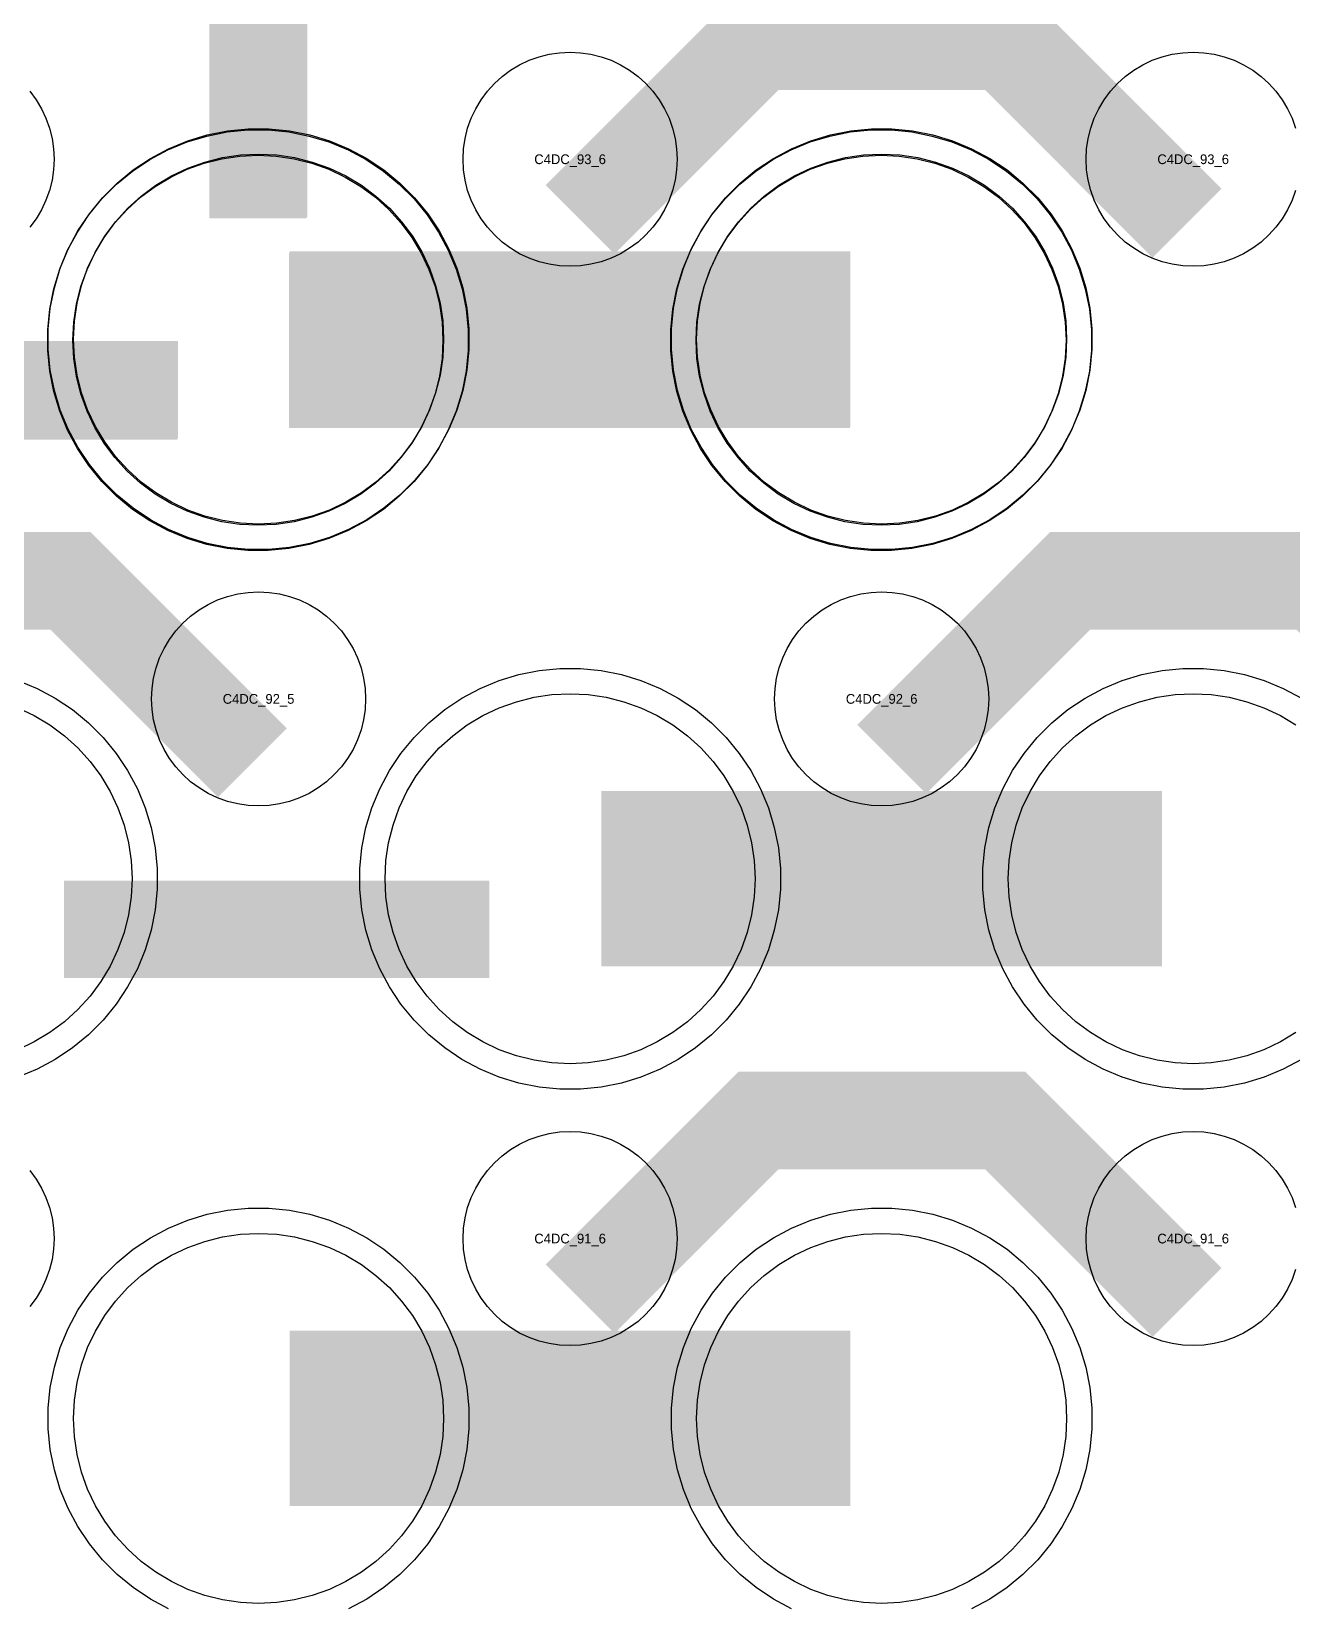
# Model space of a CAD drawing. Extents: x -11880 to 11880, y -14992 to 14992.
# Drawn here: x -10218.3 to -9894.5, y -2278.8 to -1874.1 of the extents above; entities that cross this region are included whole.
import ezdxf
from ezdxf.enums import TextEntityAlignment as Align

# ---------------------------------------------------------------- set-up
doc = ezdxf.new("R2010")
doc.units = 0
doc.header["$MEASUREMENT"] = 0
for name, color, linetype in [('GDS_775_DT_237', 138, 'CONTINUOUS'), ('RDL1_FS', 34, 'CONTINUOUS'), ('RDL_BS', 160, 'CONTINUOUS')]:
    doc.layers.add(name, color=color, linetype=linetype)

msp = doc.modelspace()

# ---------------------------------------------------------------- linework, layer by layer
at = {"layer": 'RDL1_FS', "color": 241, "true_color": 0xf7abae}
for points in [[(-10160.149, -2000.896), (-10164.806, -2000.667), (-10169.417, -1999.983), (-10173.94, -1998.851), (-10178.33, -1997.279), (-10182.544, -1995.287), (-10186.544, -1992.889), (-10190.289, -1990.111), (-10193.743, -1986.981), (-10196.873, -1983.527), (-10199.651, -1979.782), (-10202.049, -1975.782), (-10204.041, -1971.568), (-10205.613, -1967.178), (-10206.745, -1962.655), (-10207.429, -1958.044), (-10207.658, -1953.387), (-10207.429, -1948.73), (-10206.745, -1944.119), (-10205.613, -1939.596), (-10204.041, -1935.206), (-10202.049, -1930.992), (-10199.651, -1926.992), (-10196.873, -1923.247), (-10193.743, -1919.793), (-10190.289, -1916.663), (-10186.544, -1913.885), (-10182.544, -1911.487), (-10178.33, -1909.495), (-10173.94, -1907.923), (-10169.417, -1906.791), (-10164.806, -1906.107), (-10160.149, -1905.878), (-10155.492, -1906.107), (-10150.881, -1906.791), (-10146.358, -1907.923), (-10141.968, -1909.495), (-10137.754, -1911.487), (-10133.754, -1913.885), (-10130.009, -1916.663), (-10126.555, -1919.793), (-10123.425, -1923.247), (-10120.647, -1926.992), (-10118.249, -1930.992), (-10116.257, -1935.206), (-10114.685, -1939.596), (-10113.553, -1944.119), (-10112.869, -1948.73), (-10112.64, -1953.387), (-10112.869, -1958.044), (-10113.553, -1962.655), (-10114.685, -1967.178), (-10116.257, -1971.568), (-10118.249, -1975.782), (-10120.647, -1979.782), (-10123.425, -1983.527), (-10126.555, -1986.981), (-10130.009, -1990.111), (-10133.754, -1992.889), (-10137.754, -1995.287), (-10141.968, -1997.279), (-10146.358, -1998.851), (-10150.881, -1999.983), (-10155.492, -2000.667)], [(-10000.149, -2000.896), (-10004.806, -2000.667), (-10009.417, -1999.983), (-10013.94, -1998.851), (-10018.33, -1997.279), (-10022.544, -1995.287), (-10026.544, -1992.889), (-10030.289, -1990.111), (-10033.743, -1986.981), (-10036.873, -1983.527), (-10039.651, -1979.782), (-10042.049, -1975.782), (-10044.041, -1971.568), (-10045.613, -1967.178), (-10046.745, -1962.655), (-10047.429, -1958.044), (-10047.658, -1953.387), (-10047.429, -1948.73), (-10046.745, -1944.119), (-10045.613, -1939.596), (-10044.041, -1935.206), (-10042.049, -1930.992), (-10039.651, -1926.992), (-10036.873, -1923.247), (-10033.743, -1919.793), (-10030.289, -1916.663), (-10026.544, -1913.885), (-10022.544, -1911.487), (-10018.33, -1909.495), (-10013.94, -1907.923), (-10009.417, -1906.791), (-10004.806, -1906.107), (-10000.149, -1905.878), (-9995.492, -1906.107), (-9990.881, -1906.791), (-9986.358, -1907.923), (-9981.968, -1909.495), (-9977.754, -1911.487), (-9973.754, -1913.885), (-9970.009, -1916.663), (-9966.555, -1919.793), (-9963.425, -1923.247), (-9960.647, -1926.992), (-9958.249, -1930.992), (-9956.257, -1935.206), (-9954.685, -1939.596), (-9953.553, -1944.119), (-9952.869, -1948.73), (-9952.64, -1953.387), (-9952.869, -1958.044), (-9953.553, -1962.655), (-9954.685, -1967.178), (-9956.257, -1971.568), (-9958.249, -1975.782), (-9960.647, -1979.782), (-9963.425, -1983.527), (-9966.555, -1986.981), (-9970.009, -1990.111), (-9973.754, -1992.889), (-9977.754, -1995.287), (-9981.968, -1997.279), (-9986.358, -1998.851), (-9990.881, -1999.983), (-9995.492, -2000.667)]]:
    msp.add_lwpolyline(points, close=True, dxfattribs=at)
at = {"layer": 'RDL1_FS'}
for points in [[(-10160, -2000.614), (-10164.657, -2000.385), (-10169.268, -1999.701), (-10173.791, -1998.569), (-10178.181, -1996.997), (-10182.395, -1995.005), (-10186.395, -1992.607), (-10190.14, -1989.829), (-10193.594, -1986.699), (-10196.724, -1983.245), (-10199.502, -1979.5), (-10201.9, -1975.5), (-10203.892, -1971.286), (-10205.464, -1966.896), (-10206.596, -1962.373), (-10207.28, -1957.762), (-10207.509, -1953.105), (-10207.28, -1948.448), (-10206.596, -1943.837), (-10205.464, -1939.314), (-10203.892, -1934.924), (-10201.9, -1930.71), (-10199.502, -1926.71), (-10196.724, -1922.965), (-10193.594, -1919.511), (-10190.14, -1916.381), (-10186.395, -1913.603), (-10182.395, -1911.205), (-10178.181, -1909.213), (-10173.791, -1907.641), (-10169.268, -1906.509), (-10164.657, -1905.825), (-10160, -1905.596), (-10155.343, -1905.825), (-10150.732, -1906.509), (-10146.209, -1907.641), (-10141.819, -1909.213), (-10137.605, -1911.205), (-10133.605, -1913.603), (-10129.86, -1916.381), (-10126.406, -1919.511), (-10123.276, -1922.965), (-10120.498, -1926.71), (-10118.1, -1930.71), (-10116.108, -1934.924), (-10114.536, -1939.314), (-10113.404, -1943.837), (-10112.72, -1948.448), (-10112.491, -1953.105), (-10112.72, -1957.762), (-10113.404, -1962.373), (-10114.536, -1966.896), (-10116.108, -1971.286), (-10118.1, -1975.5), (-10120.498, -1979.5), (-10123.276, -1983.245), (-10126.406, -1986.699), (-10129.86, -1989.829), (-10133.605, -1992.607), (-10137.605, -1995.005), (-10141.819, -1996.997), (-10146.209, -1998.569), (-10150.732, -1999.701), (-10155.343, -2000.385)], [(-10000, -2000.614), (-10004.657, -2000.385), (-10009.268, -1999.701), (-10013.791, -1998.569), (-10018.181, -1996.997), (-10022.395, -1995.005), (-10026.395, -1992.607), (-10030.14, -1989.829), (-10033.594, -1986.699), (-10036.724, -1983.245), (-10039.502, -1979.5), (-10041.9, -1975.5), (-10043.892, -1971.286), (-10045.464, -1966.896), (-10046.596, -1962.373), (-10047.28, -1957.762), (-10047.509, -1953.105), (-10047.28, -1948.448), (-10046.596, -1943.837), (-10045.464, -1939.314), (-10043.892, -1934.924), (-10041.9, -1930.71), (-10039.502, -1926.71), (-10036.724, -1922.965), (-10033.594, -1919.511), (-10030.14, -1916.381), (-10026.395, -1913.603), (-10022.395, -1911.205), (-10018.181, -1909.213), (-10013.791, -1907.641), (-10009.268, -1906.509), (-10004.657, -1905.825), (-10000, -1905.596), (-9995.343, -1905.825), (-9990.732, -1906.509), (-9986.209, -1907.641), (-9981.819, -1909.213), (-9977.605, -1911.205), (-9973.605, -1913.603), (-9969.86, -1916.381), (-9966.406, -1919.511), (-9963.276, -1922.965), (-9960.498, -1926.71), (-9958.1, -1930.71), (-9956.108, -1934.924), (-9954.536, -1939.314), (-9953.404, -1943.837), (-9952.72, -1948.448), (-9952.491, -1953.105), (-9952.72, -1957.762), (-9953.404, -1962.373), (-9954.536, -1966.896), (-9956.108, -1971.286), (-9958.1, -1975.5), (-9960.498, -1979.5), (-9963.276, -1983.245), (-9966.406, -1986.699), (-9969.86, -1989.829), (-9973.605, -1992.607), (-9977.605, -1995.005), (-9981.819, -1996.997), (-9986.209, -1998.569), (-9990.732, -1999.701), (-9995.343, -2000.385)], [(-10080, -2139.179), (-10084.657, -2138.95), (-10089.268, -2138.266), (-10093.791, -2137.134), (-10098.181, -2135.562), (-10102.395, -2133.57), (-10106.395, -2131.172), (-10110.14, -2128.394), (-10113.594, -2125.264), (-10116.724, -2121.81), (-10119.502, -2118.065), (-10121.9, -2114.065), (-10123.892, -2109.851), (-10125.464, -2105.461), (-10126.596, -2100.938), (-10127.28, -2096.327), (-10127.509, -2091.67), (-10127.28, -2087.013), (-10126.596, -2082.402), (-10125.464, -2077.879), (-10123.892, -2073.489), (-10121.9, -2069.275), (-10119.502, -2065.275), (-10116.724, -2061.53), (-10113.594, -2058.076), (-10110.14, -2054.946), (-10106.395, -2052.168), (-10102.395, -2049.77), (-10098.181, -2047.778), (-10093.791, -2046.206), (-10089.268, -2045.074), (-10084.657, -2044.39), (-10080, -2044.161), (-10075.343, -2044.39), (-10070.732, -2045.074), (-10066.209, -2046.206), (-10061.819, -2047.778), (-10057.605, -2049.77), (-10053.605, -2052.168), (-10049.86, -2054.946), (-10046.406, -2058.076), (-10043.276, -2061.53), (-10040.498, -2065.275), (-10038.1, -2069.275), (-10036.108, -2073.489), (-10034.536, -2077.879), (-10033.404, -2082.402), (-10032.72, -2087.013), (-10032.491, -2091.67), (-10032.72, -2096.327), (-10033.404, -2100.938), (-10034.536, -2105.461), (-10036.108, -2109.851), (-10038.1, -2114.065), (-10040.498, -2118.065), (-10043.276, -2121.81), (-10046.406, -2125.264), (-10049.86, -2128.394), (-10053.605, -2131.172), (-10057.605, -2133.57), (-10061.819, -2135.562), (-10066.209, -2137.134), (-10070.732, -2138.266), (-10075.343, -2138.95)], [(-10160, -2277.744), (-10164.657, -2277.515), (-10169.268, -2276.831), (-10173.791, -2275.699), (-10178.181, -2274.127), (-10182.395, -2272.135), (-10186.395, -2269.737), (-10190.14, -2266.959), (-10193.594, -2263.829), (-10196.724, -2260.375), (-10199.502, -2256.63), (-10201.9, -2252.63), (-10203.892, -2248.416), (-10205.464, -2244.026), (-10206.596, -2239.503), (-10207.28, -2234.892), (-10207.509, -2230.235), (-10207.28, -2225.578), (-10206.596, -2220.967), (-10205.464, -2216.444), (-10203.892, -2212.054), (-10201.9, -2207.84), (-10199.502, -2203.84), (-10196.724, -2200.095), (-10193.594, -2196.641), (-10190.14, -2193.511), (-10186.395, -2190.733), (-10182.395, -2188.335), (-10178.181, -2186.343), (-10173.791, -2184.771), (-10169.268, -2183.639), (-10164.657, -2182.955), (-10160, -2182.726), (-10155.343, -2182.955), (-10150.732, -2183.639), (-10146.209, -2184.771), (-10141.819, -2186.343), (-10137.605, -2188.335), (-10133.605, -2190.733), (-10129.86, -2193.511), (-10126.406, -2196.641), (-10123.276, -2200.095), (-10120.498, -2203.84), (-10118.1, -2207.84), (-10116.108, -2212.054), (-10114.536, -2216.444), (-10113.404, -2220.967), (-10112.72, -2225.578), (-10112.491, -2230.235), (-10112.72, -2234.892), (-10113.404, -2239.503), (-10114.536, -2244.026), (-10116.108, -2248.416), (-10118.1, -2252.63), (-10120.498, -2256.63), (-10123.276, -2260.375), (-10126.406, -2263.829), (-10129.86, -2266.959), (-10133.605, -2269.737), (-10137.605, -2272.135), (-10141.819, -2274.127), (-10146.209, -2275.699), (-10150.732, -2276.831), (-10155.343, -2277.515)], [(-10000, -2277.744), (-10004.657, -2277.515), (-10009.268, -2276.831), (-10013.791, -2275.699), (-10018.181, -2274.127), (-10022.395, -2272.135), (-10026.395, -2269.737), (-10030.14, -2266.959), (-10033.594, -2263.829), (-10036.724, -2260.375), (-10039.502, -2256.63), (-10041.9, -2252.63), (-10043.892, -2248.416), (-10045.464, -2244.026), (-10046.596, -2239.503), (-10047.28, -2234.892), (-10047.509, -2230.235), (-10047.28, -2225.578), (-10046.596, -2220.967), (-10045.464, -2216.444), (-10043.892, -2212.054), (-10041.9, -2207.84), (-10039.502, -2203.84), (-10036.724, -2200.095), (-10033.594, -2196.641), (-10030.14, -2193.511), (-10026.395, -2190.733), (-10022.395, -2188.335), (-10018.181, -2186.343), (-10013.791, -2184.771), (-10009.268, -2183.639), (-10004.657, -2182.955), (-10000, -2182.726), (-9995.343, -2182.955), (-9990.732, -2183.639), (-9986.209, -2184.771), (-9981.819, -2186.343), (-9977.605, -2188.335), (-9973.605, -2190.733), (-9969.86, -2193.511), (-9966.406, -2196.641), (-9963.276, -2200.095), (-9960.498, -2203.84), (-9958.1, -2207.84), (-9956.108, -2212.054), (-9954.536, -2216.444), (-9953.404, -2220.967), (-9952.72, -2225.578), (-9952.491, -2230.235), (-9952.72, -2234.892), (-9953.404, -2239.503), (-9954.536, -2244.026), (-9956.108, -2248.416), (-9958.1, -2252.63), (-9960.498, -2256.63), (-9963.276, -2260.375), (-9966.406, -2263.829), (-9969.86, -2266.959), (-9973.605, -2269.737), (-9977.605, -2272.135), (-9981.819, -2274.127), (-9986.209, -2275.699), (-9990.732, -2276.831), (-9995.343, -2277.515)]]:
    msp.add_lwpolyline(points, close=True, dxfattribs=at)
at = {"layer": 'RDL1_FS', "color": 241, "true_color": 0xf7abae}
for points in [[(-10152.147, -1953.387, 45, 45, 0), (-10080.147, -1953.387, 45, 45, 0)], [(-10080.147, -1953.387, 45, 45, 0), (-10008.147, -1953.387, 45, 45, 0)]]:
    msp.add_lwpolyline(points, format="xyseb", dxfattribs=at)
at = {"layer": 'RDL1_FS'}
for points in [[(-10151.998, -1953.105, 45, 45, 0), (-10079.998, -1953.105, 45, 45, 0)], [(-10079.998, -1953.105, 45, 45, 0), (-10007.998, -1953.105, 45, 45, 0)], [(-10071.998, -2091.67, 45, 45, 0), (-9999.998, -2091.67, 45, 45, 0)], [(-9999.998, -2091.67, 45, 45, 0), (-9927.998, -2091.67, 45, 45, 0)], [(-10151.998, -2230.235, 45, 45, 0), (-10079.998, -2230.235, 45, 45, 0)], [(-10079.998, -2230.235, 45, 45, 0), (-10007.998, -2230.235, 45, 45, 0)]]:
    msp.add_lwpolyline(points, format="xyseb", dxfattribs=at)
for points in [[(-9893.605, -2131.172), (-9897.605, -2133.57), (-9901.819, -2135.562), (-9906.209, -2137.134), (-9910.732, -2138.266), (-9915.343, -2138.95), (-9920, -2139.179), (-9924.657, -2138.95), (-9929.268, -2138.266), (-9933.791, -2137.134), (-9938.181, -2135.562), (-9942.395, -2133.57), (-9946.395, -2131.172), (-9950.14, -2128.394), (-9953.594, -2125.264), (-9956.724, -2121.81), (-9959.502, -2118.065), (-9961.9, -2114.065), (-9963.892, -2109.851), (-9965.464, -2105.461), (-9966.596, -2100.938), (-9967.28, -2096.327), (-9967.509, -2091.67), (-9967.28, -2087.013), (-9966.596, -2082.402), (-9965.464, -2077.879), (-9963.892, -2073.489), (-9961.9, -2069.275), (-9959.502, -2065.275), (-9956.724, -2061.53), (-9953.594, -2058.076), (-9950.14, -2054.946), (-9946.395, -2052.168), (-9942.395, -2049.77), (-9938.181, -2047.778), (-9933.791, -2046.206), (-9929.268, -2045.074), (-9924.657, -2044.39), (-9920, -2044.161), (-9915.343, -2044.39), (-9910.732, -2045.074), (-9906.209, -2046.206), (-9901.819, -2047.778), (-9897.605, -2049.77), (-9893.605, -2052.168)], [(-10221.819, -2047.778), (-10217.605, -2049.77), (-10213.605, -2052.168), (-10209.86, -2054.946), (-10206.406, -2058.076), (-10203.276, -2061.53), (-10200.498, -2065.275), (-10198.1, -2069.275), (-10196.108, -2073.489), (-10194.536, -2077.879), (-10193.404, -2082.402), (-10192.72, -2087.013), (-10192.491, -2091.67), (-10192.72, -2096.327), (-10193.404, -2100.938), (-10194.536, -2105.461), (-10196.108, -2109.851), (-10198.1, -2114.065), (-10200.498, -2118.065), (-10203.276, -2121.81), (-10206.406, -2125.264), (-10209.86, -2128.394), (-10213.605, -2131.172), (-10217.605, -2133.57), (-10221.819, -2135.562)]]:
    msp.add_lwpolyline(points, dxfattribs=at)
at = {"layer": 'RDL_BS', "color": 241, "true_color": 0xf7abae}
for points in [[(-10160.149, -1922.047, 25, 25, 0), (-10160.149, -1815.27, 25, 25, 0)], [(-10160.149, -1922.047, 25, 25, 0), (-10160.149, -1815.27, 25, 25, 0)], [(-10290.133, -1966.4, 25, 25, 0), (-10180.868, -1966.4, 25, 25, 0)]]:
    msp.add_lwpolyline(points, format="xyseb", dxfattribs=at)
at = {"layer": 'RDL_BS'}
for points in [[(-10160, -1921.765, 25, 25, 0), (-10160, -1814.988, 25, 25, 0)], [(-10160, -1921.765, 25, 25, 0), (-10160, -1814.988, 25, 25, 0)], [(-10077.438, -1922.419, 25, 25, 0), (-10031.623, -1876.604, 25, 25, 0), (-9998.07, -1876.604, 25, 25, 0)], [(-9921.599, -1923.318, 25, 25, 0), (-9968.313, -1876.604, 25, 25, 0), (-9998.071, -1876.604, 25, 25, 0)], [(-10289.984, -1966.118, 25, 25, 0), (-10180.719, -1966.118, 25, 25, 0)], [(-10161.599, -2061.883, 25, 25, 0), (-10208.313, -2015.169, 25, 25, 0), (-10238.071, -2015.169, 25, 25, 0)], [(-9997.438, -2060.984, 25, 25, 0), (-9951.623, -2015.169, 25, 25, 0), (-9918.07, -2015.169, 25, 25, 0)], [(-9841.599, -2061.883, 25, 25, 0), (-9888.313, -2015.169, 25, 25, 0), (-9918.071, -2015.169, 25, 25, 0)], [(-10209.984, -2104.683, 25, 25, 0), (-10100.719, -2104.683, 25, 25, 0)], [(-10077.438, -2199.549, 25, 25, 0), (-10031.623, -2153.734, 25, 25, 0), (-9998.07, -2153.734, 25, 25, 0)], [(-9921.599, -2200.448, 25, 25, 0), (-9968.313, -2153.734, 25, 25, 0), (-9998.071, -2153.734, 25, 25, 0)]]:
    msp.add_lwpolyline(points, format="xyseb", dxfattribs=at)
for points in [[(-10080, -1934.411), (-10082.693, -1934.279), (-10085.365, -1933.883), (-10087.984, -1933.226), (-10090.519, -1932.319), (-10092.956, -1931.167), (-10095.28, -1929.774), (-10097.443, -1928.171), (-10099.442, -1926.359), (-10101.254, -1924.36), (-10102.857, -1922.197), (-10104.25, -1919.873), (-10105.402, -1917.436), (-10106.309, -1914.901), (-10106.966, -1912.282), (-10107.362, -1909.61), (-10107.494, -1906.917), (-10107.362, -1904.224), (-10106.966, -1901.552), (-10106.309, -1898.933), (-10105.402, -1896.398), (-10104.25, -1893.961), (-10102.857, -1891.637), (-10101.254, -1889.474), (-10099.442, -1887.475), (-10097.443, -1885.663), (-10095.28, -1884.06), (-10092.956, -1882.667), (-10090.519, -1881.515), (-10087.984, -1880.608), (-10085.365, -1879.951), (-10082.693, -1879.555), (-10080, -1879.423), (-10077.307, -1879.555), (-10074.635, -1879.951), (-10072.016, -1880.608), (-10069.481, -1881.515), (-10067.044, -1882.667), (-10064.72, -1884.06), (-10062.557, -1885.663), (-10060.558, -1887.475), (-10058.746, -1889.474), (-10057.143, -1891.637), (-10055.75, -1893.961), (-10054.598, -1896.398), (-10053.691, -1898.933), (-10053.034, -1901.552), (-10052.638, -1904.224), (-10052.506, -1906.917), (-10052.638, -1909.61), (-10053.034, -1912.282), (-10053.691, -1914.901), (-10054.598, -1917.436), (-10055.75, -1919.873), (-10057.143, -1922.197), (-10058.746, -1924.36), (-10060.558, -1926.359), (-10062.557, -1928.171), (-10064.72, -1929.774), (-10067.044, -1931.167), (-10069.481, -1932.319), (-10072.016, -1933.226), (-10074.635, -1933.883), (-10077.307, -1934.279)], [(-10162.644, -2007.105), (-10167.938, -2006.588), (-10173.165, -2005.542), (-10178.205, -2004.011), (-10183.115, -2001.98), (-10187.777, -1999.488), (-10192.191, -1996.541), (-10196.292, -1993.179), (-10200.074, -1989.397), (-10203.436, -1985.296), (-10206.383, -1980.882), (-10208.875, -1976.22), (-10210.906, -1971.31), (-10212.437, -1966.27), (-10213.483, -1961.043), (-10214, -1955.749), (-10214, -1950.461), (-10213.483, -1945.167), (-10212.437, -1939.94), (-10210.906, -1934.9), (-10208.875, -1929.99), (-10206.383, -1925.328), (-10203.436, -1920.914), (-10200.074, -1916.813), (-10196.292, -1913.031), (-10192.191, -1909.669), (-10187.777, -1906.722), (-10183.115, -1904.23), (-10178.205, -1902.199), (-10173.165, -1900.668), (-10167.938, -1899.622), (-10162.644, -1899.105), (-10157.356, -1899.105), (-10152.062, -1899.622), (-10146.835, -1900.668), (-10141.795, -1902.199), (-10136.885, -1904.23), (-10132.223, -1906.722), (-10127.809, -1909.669), (-10123.708, -1913.031), (-10119.926, -1916.813), (-10116.564, -1920.914), (-10113.617, -1925.328), (-10111.125, -1929.99), (-10109.094, -1934.9), (-10107.563, -1939.94), (-10106.517, -1945.167), (-10106, -1950.461), (-10106, -1955.749), (-10106.517, -1961.043), (-10107.563, -1966.27), (-10109.094, -1971.31), (-10111.125, -1976.22), (-10113.617, -1980.882), (-10116.564, -1985.296), (-10119.926, -1989.397), (-10123.708, -1993.179), (-10127.809, -1996.541), (-10132.223, -1999.488), (-10136.885, -2001.98), (-10141.795, -2004.011), (-10146.835, -2005.542), (-10152.062, -2006.588), (-10157.356, -2007.105)], [(-10002.644, -2007.105), (-10007.938, -2006.588), (-10013.165, -2005.542), (-10018.205, -2004.011), (-10023.115, -2001.98), (-10027.777, -1999.488), (-10032.191, -1996.541), (-10036.292, -1993.179), (-10040.074, -1989.397), (-10043.436, -1985.296), (-10046.383, -1980.882), (-10048.875, -1976.22), (-10050.906, -1971.31), (-10052.437, -1966.27), (-10053.483, -1961.043), (-10054, -1955.749), (-10054, -1950.461), (-10053.483, -1945.167), (-10052.437, -1939.94), (-10050.906, -1934.9), (-10048.875, -1929.99), (-10046.383, -1925.328), (-10043.436, -1920.914), (-10040.074, -1916.813), (-10036.292, -1913.031), (-10032.191, -1909.669), (-10027.777, -1906.722), (-10023.115, -1904.23), (-10018.205, -1902.199), (-10013.165, -1900.668), (-10007.938, -1899.622), (-10002.644, -1899.105), (-9997.356, -1899.105), (-9992.062, -1899.622), (-9986.835, -1900.668), (-9981.795, -1902.199), (-9976.885, -1904.23), (-9972.223, -1906.722), (-9967.809, -1909.669), (-9963.708, -1913.031), (-9959.926, -1916.813), (-9956.564, -1920.914), (-9953.617, -1925.328), (-9951.125, -1929.99), (-9949.094, -1934.9), (-9947.563, -1939.94), (-9946.517, -1945.167), (-9946, -1950.461), (-9946, -1955.749), (-9946.517, -1961.043), (-9947.563, -1966.27), (-9949.094, -1971.31), (-9951.125, -1976.22), (-9953.617, -1980.882), (-9956.564, -1985.296), (-9959.926, -1989.397), (-9963.708, -1993.179), (-9967.809, -1996.541), (-9972.223, -1999.488), (-9976.885, -2001.98), (-9981.795, -2004.011), (-9986.835, -2005.542), (-9992.062, -2006.588), (-9997.356, -2007.105)], [(-10160, -2072.976), (-10162.693, -2072.844), (-10165.365, -2072.448), (-10167.984, -2071.791), (-10170.519, -2070.884), (-10172.956, -2069.732), (-10175.28, -2068.339), (-10177.443, -2066.736), (-10179.442, -2064.924), (-10181.254, -2062.925), (-10182.857, -2060.762), (-10184.25, -2058.438), (-10185.402, -2056.001), (-10186.309, -2053.466), (-10186.966, -2050.847), (-10187.362, -2048.175), (-10187.494, -2045.482), (-10187.362, -2042.789), (-10186.966, -2040.117), (-10186.309, -2037.498), (-10185.402, -2034.963), (-10184.25, -2032.526), (-10182.857, -2030.202), (-10181.254, -2028.039), (-10179.442, -2026.04), (-10177.443, -2024.228), (-10175.28, -2022.625), (-10172.956, -2021.232), (-10170.519, -2020.08), (-10167.984, -2019.173), (-10165.365, -2018.516), (-10162.693, -2018.12), (-10160, -2017.988), (-10157.307, -2018.12), (-10154.635, -2018.516), (-10152.016, -2019.173), (-10149.481, -2020.08), (-10147.044, -2021.232), (-10144.72, -2022.625), (-10142.557, -2024.228), (-10140.558, -2026.04), (-10138.746, -2028.039), (-10137.143, -2030.202), (-10135.75, -2032.526), (-10134.598, -2034.963), (-10133.691, -2037.498), (-10133.034, -2040.117), (-10132.638, -2042.789), (-10132.506, -2045.482), (-10132.638, -2048.175), (-10133.034, -2050.847), (-10133.691, -2053.466), (-10134.598, -2056.001), (-10135.75, -2058.438), (-10137.143, -2060.762), (-10138.746, -2062.925), (-10140.558, -2064.924), (-10142.557, -2066.736), (-10144.72, -2068.339), (-10147.044, -2069.732), (-10149.481, -2070.884), (-10152.016, -2071.791), (-10154.635, -2072.448), (-10157.307, -2072.844)], [(-10000, -2072.976), (-10002.693, -2072.844), (-10005.365, -2072.448), (-10007.984, -2071.791), (-10010.519, -2070.884), (-10012.956, -2069.732), (-10015.28, -2068.339), (-10017.443, -2066.736), (-10019.442, -2064.924), (-10021.254, -2062.925), (-10022.857, -2060.762), (-10024.25, -2058.438), (-10025.402, -2056.001), (-10026.309, -2053.466), (-10026.966, -2050.847), (-10027.362, -2048.175), (-10027.494, -2045.482), (-10027.362, -2042.789), (-10026.966, -2040.117), (-10026.309, -2037.498), (-10025.402, -2034.963), (-10024.25, -2032.526), (-10022.857, -2030.202), (-10021.254, -2028.039), (-10019.442, -2026.04), (-10017.443, -2024.228), (-10015.28, -2022.625), (-10012.956, -2021.232), (-10010.519, -2020.08), (-10007.984, -2019.173), (-10005.365, -2018.516), (-10002.693, -2018.12), (-10000, -2017.988), (-9997.307, -2018.12), (-9994.635, -2018.516), (-9992.016, -2019.173), (-9989.481, -2020.08), (-9987.044, -2021.232), (-9984.72, -2022.625), (-9982.557, -2024.228), (-9980.558, -2026.04), (-9978.746, -2028.039), (-9977.143, -2030.202), (-9975.75, -2032.526), (-9974.598, -2034.963), (-9973.691, -2037.498), (-9973.034, -2040.117), (-9972.638, -2042.789), (-9972.506, -2045.482), (-9972.638, -2048.175), (-9973.034, -2050.847), (-9973.691, -2053.466), (-9974.598, -2056.001), (-9975.75, -2058.438), (-9977.143, -2060.762), (-9978.746, -2062.925), (-9980.558, -2064.924), (-9982.557, -2066.736), (-9984.72, -2068.339), (-9987.044, -2069.732), (-9989.481, -2070.884), (-9992.016, -2071.791), (-9994.635, -2072.448), (-9997.307, -2072.844)], [(-10082.644, -2145.67), (-10087.938, -2145.153), (-10093.165, -2144.107), (-10098.205, -2142.576), (-10103.115, -2140.545), (-10107.777, -2138.053), (-10112.191, -2135.106), (-10116.292, -2131.744), (-10120.074, -2127.962), (-10123.436, -2123.861), (-10126.383, -2119.447), (-10128.875, -2114.785), (-10130.906, -2109.875), (-10132.437, -2104.835), (-10133.483, -2099.608), (-10134, -2094.314), (-10134, -2089.026), (-10133.483, -2083.732), (-10132.437, -2078.505), (-10130.906, -2073.465), (-10128.875, -2068.555), (-10126.383, -2063.893), (-10123.436, -2059.479), (-10120.074, -2055.378), (-10116.292, -2051.596), (-10112.191, -2048.234), (-10107.777, -2045.287), (-10103.115, -2042.795), (-10098.205, -2040.764), (-10093.165, -2039.233), (-10087.938, -2038.187), (-10082.644, -2037.67), (-10077.356, -2037.67), (-10072.062, -2038.187), (-10066.835, -2039.233), (-10061.795, -2040.764), (-10056.885, -2042.795), (-10052.223, -2045.287), (-10047.809, -2048.234), (-10043.708, -2051.596), (-10039.926, -2055.378), (-10036.564, -2059.479), (-10033.617, -2063.893), (-10031.125, -2068.555), (-10029.094, -2073.465), (-10027.563, -2078.505), (-10026.517, -2083.732), (-10026, -2089.026), (-10026, -2094.314), (-10026.517, -2099.608), (-10027.563, -2104.835), (-10029.094, -2109.875), (-10031.125, -2114.785), (-10033.617, -2119.447), (-10036.564, -2123.861), (-10039.926, -2127.962), (-10043.708, -2131.744), (-10047.809, -2135.106), (-10052.223, -2138.053), (-10056.885, -2140.545), (-10061.795, -2142.576), (-10066.835, -2144.107), (-10072.062, -2145.153), (-10077.356, -2145.67)], [(-10080, -2211.541), (-10082.693, -2211.409), (-10085.365, -2211.013), (-10087.984, -2210.356), (-10090.519, -2209.449), (-10092.956, -2208.297), (-10095.28, -2206.904), (-10097.443, -2205.301), (-10099.442, -2203.489), (-10101.254, -2201.49), (-10102.857, -2199.327), (-10104.25, -2197.003), (-10105.402, -2194.566), (-10106.309, -2192.031), (-10106.966, -2189.412), (-10107.362, -2186.74), (-10107.494, -2184.047), (-10107.362, -2181.354), (-10106.966, -2178.682), (-10106.309, -2176.063), (-10105.402, -2173.528), (-10104.25, -2171.091), (-10102.857, -2168.767), (-10101.254, -2166.604), (-10099.442, -2164.605), (-10097.443, -2162.793), (-10095.28, -2161.19), (-10092.956, -2159.797), (-10090.519, -2158.645), (-10087.984, -2157.738), (-10085.365, -2157.081), (-10082.693, -2156.685), (-10080, -2156.553), (-10077.307, -2156.685), (-10074.635, -2157.081), (-10072.016, -2157.738), (-10069.481, -2158.645), (-10067.044, -2159.797), (-10064.72, -2161.19), (-10062.557, -2162.793), (-10060.558, -2164.605), (-10058.746, -2166.604), (-10057.143, -2168.767), (-10055.75, -2171.091), (-10054.598, -2173.528), (-10053.691, -2176.063), (-10053.034, -2178.682), (-10052.638, -2181.354), (-10052.506, -2184.047), (-10052.638, -2186.74), (-10053.034, -2189.412), (-10053.691, -2192.031), (-10054.598, -2194.566), (-10055.75, -2197.003), (-10057.143, -2199.327), (-10058.746, -2201.49), (-10060.558, -2203.489), (-10062.557, -2205.301), (-10064.72, -2206.904), (-10067.044, -2208.297), (-10069.481, -2209.449), (-10072.016, -2210.356), (-10074.635, -2211.013), (-10077.307, -2211.409)]]:
    msp.add_lwpolyline(points, close=True, dxfattribs=at)
for points in [[(-9893.691, -1914.901), (-9894.598, -1917.436), (-9895.75, -1919.873), (-9897.143, -1922.197), (-9898.746, -1924.36), (-9900.558, -1926.359), (-9902.557, -1928.171), (-9904.72, -1929.774), (-9907.044, -1931.167), (-9909.481, -1932.319), (-9912.016, -1933.226), (-9914.635, -1933.883), (-9917.307, -1934.279), (-9920, -1934.411), (-9922.693, -1934.279), (-9925.365, -1933.883), (-9927.984, -1933.226), (-9930.519, -1932.319), (-9932.956, -1931.167), (-9935.28, -1929.774), (-9937.443, -1928.171), (-9939.442, -1926.359), (-9941.254, -1924.36), (-9942.857, -1922.197), (-9944.25, -1919.873), (-9945.402, -1917.436), (-9946.309, -1914.901), (-9946.966, -1912.282), (-9947.362, -1909.61), (-9947.494, -1906.917), (-9947.362, -1904.224), (-9946.966, -1901.552), (-9946.309, -1898.933), (-9945.402, -1896.398), (-9944.25, -1893.961), (-9942.857, -1891.637), (-9941.254, -1889.474), (-9939.442, -1887.475), (-9937.443, -1885.663), (-9935.28, -1884.06), (-9932.956, -1882.667), (-9930.519, -1881.515), (-9927.984, -1880.608), (-9925.365, -1879.951), (-9922.693, -1879.555), (-9920, -1879.423), (-9917.307, -1879.555), (-9914.635, -1879.951), (-9912.016, -1880.608), (-9909.481, -1881.515), (-9907.044, -1882.667), (-9904.72, -1884.06), (-9902.557, -1885.663), (-9900.558, -1887.475), (-9898.746, -1889.474), (-9897.143, -1891.637), (-9895.75, -1893.961), (-9894.598, -1896.398), (-9893.691, -1898.933)], [(-10218.746, -1889.474), (-10217.143, -1891.637), (-10215.75, -1893.961), (-10214.598, -1896.398), (-10213.691, -1898.933), (-10213.034, -1901.552), (-10212.638, -1904.224), (-10212.506, -1906.917), (-10212.638, -1909.61), (-10213.034, -1912.282), (-10213.691, -1914.901), (-10214.598, -1917.436), (-10215.75, -1919.873), (-10217.143, -1922.197), (-10218.746, -1924.36)], [(-9892.223, -2138.053), (-9896.885, -2140.545), (-9901.795, -2142.576), (-9906.835, -2144.107), (-9912.062, -2145.153), (-9917.356, -2145.67), (-9922.644, -2145.67), (-9927.938, -2145.153), (-9933.165, -2144.107), (-9938.205, -2142.576), (-9943.115, -2140.545), (-9947.777, -2138.053), (-9952.191, -2135.106), (-9956.292, -2131.744), (-9960.074, -2127.962), (-9963.436, -2123.861), (-9966.383, -2119.447), (-9968.875, -2114.785), (-9970.906, -2109.875), (-9972.437, -2104.835), (-9973.483, -2099.608), (-9974, -2094.314), (-9974, -2089.026), (-9973.483, -2083.732), (-9972.437, -2078.505), (-9970.906, -2073.465), (-9968.875, -2068.555), (-9966.383, -2063.893), (-9963.436, -2059.479), (-9960.074, -2055.378), (-9956.292, -2051.596), (-9952.191, -2048.234), (-9947.777, -2045.287), (-9943.115, -2042.795), (-9938.205, -2040.764), (-9933.165, -2039.233), (-9927.938, -2038.187), (-9922.644, -2037.67), (-9917.356, -2037.67), (-9912.062, -2038.187), (-9906.835, -2039.233), (-9901.795, -2040.764), (-9896.885, -2042.795), (-9892.223, -2045.287)], [(-10221.795, -2040.764), (-10216.885, -2042.795), (-10212.223, -2045.287), (-10207.809, -2048.234), (-10203.708, -2051.596), (-10199.926, -2055.378), (-10196.564, -2059.479), (-10193.617, -2063.893), (-10191.125, -2068.555), (-10189.094, -2073.465), (-10187.563, -2078.505), (-10186.517, -2083.732), (-10186, -2089.026), (-10186, -2094.314), (-10186.517, -2099.608), (-10187.563, -2104.835), (-10189.094, -2109.875), (-10191.125, -2114.785), (-10193.617, -2119.447), (-10196.564, -2123.861), (-10199.926, -2127.962), (-10203.708, -2131.744), (-10207.809, -2135.106), (-10212.223, -2138.053), (-10216.885, -2140.545), (-10221.795, -2142.576)], [(-9893.691, -2192.031), (-9894.598, -2194.566), (-9895.75, -2197.003), (-9897.143, -2199.327), (-9898.746, -2201.49), (-9900.558, -2203.489), (-9902.557, -2205.301), (-9904.72, -2206.904), (-9907.044, -2208.297), (-9909.481, -2209.449), (-9912.016, -2210.356), (-9914.635, -2211.013), (-9917.307, -2211.409), (-9920, -2211.541), (-9922.693, -2211.409), (-9925.365, -2211.013), (-9927.984, -2210.356), (-9930.519, -2209.449), (-9932.956, -2208.297), (-9935.28, -2206.904), (-9937.443, -2205.301), (-9939.442, -2203.489), (-9941.254, -2201.49), (-9942.857, -2199.327), (-9944.25, -2197.003), (-9945.402, -2194.566), (-9946.309, -2192.031), (-9946.966, -2189.412), (-9947.362, -2186.74), (-9947.494, -2184.047), (-9947.362, -2181.354), (-9946.966, -2178.682), (-9946.309, -2176.063), (-9945.402, -2173.528), (-9944.25, -2171.091), (-9942.857, -2168.767), (-9941.254, -2166.604), (-9939.442, -2164.605), (-9937.443, -2162.793), (-9935.28, -2161.19), (-9932.956, -2159.797), (-9930.519, -2158.645), (-9927.984, -2157.738), (-9925.365, -2157.081), (-9922.693, -2156.685), (-9920, -2156.553), (-9917.307, -2156.685), (-9914.635, -2157.081), (-9912.016, -2157.738), (-9909.481, -2158.645), (-9907.044, -2159.797), (-9904.72, -2161.19), (-9902.557, -2162.793), (-9900.558, -2164.605), (-9898.746, -2166.604), (-9897.143, -2168.767), (-9895.75, -2171.091), (-9894.598, -2173.528), (-9893.691, -2176.063)], [(-10218.746, -2166.604), (-10217.143, -2168.767), (-10215.75, -2171.091), (-10214.598, -2173.528), (-10213.691, -2176.063), (-10213.034, -2178.682), (-10212.638, -2181.354), (-10212.506, -2184.047), (-10212.638, -2186.74), (-10213.034, -2189.412), (-10213.691, -2192.031), (-10214.598, -2194.566), (-10215.75, -2197.003), (-10217.143, -2199.327), (-10218.746, -2201.49)], [(-10183.115, -2279.11), (-10187.777, -2276.618), (-10192.191, -2273.671), (-10196.292, -2270.309), (-10200.074, -2266.527), (-10203.436, -2262.426), (-10206.383, -2258.012), (-10208.875, -2253.35), (-10210.906, -2248.44), (-10212.437, -2243.4), (-10213.483, -2238.173), (-10214, -2232.879), (-10214, -2227.591), (-10213.483, -2222.297), (-10212.437, -2217.07), (-10210.906, -2212.03), (-10208.875, -2207.12), (-10206.383, -2202.458), (-10203.436, -2198.044), (-10200.074, -2193.943), (-10196.292, -2190.161), (-10192.191, -2186.799), (-10187.777, -2183.852), (-10183.115, -2181.36), (-10178.205, -2179.329), (-10173.165, -2177.798), (-10167.938, -2176.752), (-10162.644, -2176.235), (-10157.356, -2176.235), (-10152.062, -2176.752), (-10146.835, -2177.798), (-10141.795, -2179.329), (-10136.885, -2181.36), (-10132.223, -2183.852), (-10127.809, -2186.799), (-10123.708, -2190.161), (-10119.926, -2193.943), (-10116.564, -2198.044), (-10113.617, -2202.458), (-10111.125, -2207.12), (-10109.094, -2212.03), (-10107.563, -2217.07), (-10106.517, -2222.297), (-10106, -2227.591), (-10106, -2232.879), (-10106.517, -2238.173), (-10107.563, -2243.4), (-10109.094, -2248.44), (-10111.125, -2253.35), (-10113.617, -2258.012), (-10116.564, -2262.426), (-10119.926, -2266.527), (-10123.708, -2270.309), (-10127.809, -2273.671), (-10132.223, -2276.618), (-10136.885, -2279.11)], [(-10023.115, -2279.11), (-10027.777, -2276.618), (-10032.191, -2273.671), (-10036.292, -2270.309), (-10040.074, -2266.527), (-10043.436, -2262.426), (-10046.383, -2258.012), (-10048.875, -2253.35), (-10050.906, -2248.44), (-10052.437, -2243.4), (-10053.483, -2238.173), (-10054, -2232.879), (-10054, -2227.591), (-10053.483, -2222.297), (-10052.437, -2217.07), (-10050.906, -2212.03), (-10048.875, -2207.12), (-10046.383, -2202.458), (-10043.436, -2198.044), (-10040.074, -2193.943), (-10036.292, -2190.161), (-10032.191, -2186.799), (-10027.777, -2183.852), (-10023.115, -2181.36), (-10018.205, -2179.329), (-10013.165, -2177.798), (-10007.938, -2176.752), (-10002.644, -2176.235), (-9997.356, -2176.235), (-9992.062, -2176.752), (-9986.835, -2177.798), (-9981.795, -2179.329), (-9976.885, -2181.36), (-9972.223, -2183.852), (-9967.809, -2186.799), (-9963.708, -2190.161), (-9959.926, -2193.943), (-9956.564, -2198.044), (-9953.617, -2202.458), (-9951.125, -2207.12), (-9949.094, -2212.03), (-9947.563, -2217.07), (-9946.517, -2222.297), (-9946, -2227.591), (-9946, -2232.879), (-9946.517, -2238.173), (-9947.563, -2243.4), (-9949.094, -2248.44), (-9951.125, -2253.35), (-9953.617, -2258.012), (-9956.564, -2262.426), (-9959.926, -2266.527), (-9963.708, -2270.309), (-9967.809, -2273.671), (-9972.223, -2276.618), (-9976.885, -2279.11)]]:
    msp.add_lwpolyline(points, dxfattribs=at)
at = {"layer": 'RDL_BS', "color": 241, "true_color": 0xf7abae}
for points in [[(-10162.793, -2007.387), (-10168.087, -2006.87), (-10173.314, -2005.824), (-10178.354, -2004.293), (-10183.264, -2002.262), (-10187.926, -1999.77), (-10192.34, -1996.823), (-10196.441, -1993.461), (-10200.223, -1989.679), (-10203.585, -1985.578), (-10206.532, -1981.164), (-10209.024, -1976.502), (-10211.055, -1971.592), (-10212.586, -1966.552), (-10213.632, -1961.325), (-10214.149, -1956.031), (-10214.149, -1950.743), (-10213.632, -1945.449), (-10212.586, -1940.222), (-10211.055, -1935.182), (-10209.024, -1930.272), (-10206.532, -1925.61), (-10203.585, -1921.196), (-10200.223, -1917.095), (-10196.441, -1913.313), (-10192.34, -1909.951), (-10187.926, -1907.004), (-10183.264, -1904.512), (-10178.354, -1902.481), (-10173.314, -1900.95), (-10168.087, -1899.904), (-10162.793, -1899.387), (-10157.505, -1899.387), (-10152.211, -1899.904), (-10146.984, -1900.95), (-10141.944, -1902.481), (-10137.034, -1904.512), (-10132.372, -1907.004), (-10127.958, -1909.951), (-10123.857, -1913.313), (-10120.075, -1917.095), (-10116.713, -1921.196), (-10113.766, -1925.61), (-10111.274, -1930.272), (-10109.243, -1935.182), (-10107.712, -1940.222), (-10106.666, -1945.449), (-10106.149, -1950.743), (-10106.149, -1956.031), (-10106.666, -1961.325), (-10107.712, -1966.552), (-10109.243, -1971.592), (-10111.274, -1976.502), (-10113.766, -1981.164), (-10116.713, -1985.578), (-10120.075, -1989.679), (-10123.857, -1993.461), (-10127.958, -1996.823), (-10132.372, -1999.77), (-10137.034, -2002.262), (-10141.944, -2004.293), (-10146.984, -2005.824), (-10152.211, -2006.87), (-10157.505, -2007.387)], [(-10002.793, -2007.387), (-10008.087, -2006.87), (-10013.314, -2005.824), (-10018.354, -2004.293), (-10023.264, -2002.262), (-10027.926, -1999.77), (-10032.34, -1996.823), (-10036.441, -1993.461), (-10040.223, -1989.679), (-10043.585, -1985.578), (-10046.532, -1981.164), (-10049.024, -1976.502), (-10051.055, -1971.592), (-10052.586, -1966.552), (-10053.632, -1961.325), (-10054.149, -1956.031), (-10054.149, -1950.743), (-10053.632, -1945.449), (-10052.586, -1940.222), (-10051.055, -1935.182), (-10049.024, -1930.272), (-10046.532, -1925.61), (-10043.585, -1921.196), (-10040.223, -1917.095), (-10036.441, -1913.313), (-10032.34, -1909.951), (-10027.926, -1907.004), (-10023.264, -1904.512), (-10018.354, -1902.481), (-10013.314, -1900.95), (-10008.087, -1899.904), (-10002.793, -1899.387), (-9997.505, -1899.387), (-9992.211, -1899.904), (-9986.984, -1900.95), (-9981.944, -1902.481), (-9977.034, -1904.512), (-9972.372, -1907.004), (-9967.958, -1909.951), (-9963.857, -1913.313), (-9960.075, -1917.095), (-9956.713, -1921.196), (-9953.766, -1925.61), (-9951.274, -1930.272), (-9949.243, -1935.182), (-9947.712, -1940.222), (-9946.666, -1945.449), (-9946.149, -1950.743), (-9946.149, -1956.031), (-9946.666, -1961.325), (-9947.712, -1966.552), (-9949.243, -1971.592), (-9951.274, -1976.502), (-9953.766, -1981.164), (-9956.713, -1985.578), (-9960.075, -1989.679), (-9963.857, -1993.461), (-9967.958, -1996.823), (-9972.372, -1999.77), (-9977.034, -2002.262), (-9981.944, -2004.293), (-9986.984, -2005.824), (-9992.211, -2006.87), (-9997.505, -2007.387)]]:
    msp.add_lwpolyline(points, close=True, dxfattribs=at)

# ---------------------------------------------------------------- texts
at = {"layer": 'GDS_775_DT_237'}
for s, p in [('C4DC_93_6', (-10080, -1906.917)), ('C4DC_93_6', (-10080, -1906.917)), ('C4DC_93_6', (-9920, -1906.917)), ('C4DC_93_6', (-9920, -1906.917)), ('C4DC_92_5', (-10160, -2045.482)), ('C4DC_92_5', (-10160, -2045.482)), ('C4DC_92_6', (-10000, -2045.482)), ('C4DC_92_6', (-10000, -2045.482)), ('C4DC_91_6', (-10080, -2184.047)), ('C4DC_91_6', (-10080, -2184.047)), ('C4DC_91_6', (-9920, -2184.047)), ('C4DC_91_6', (-9920, -2184.047))]:
    msp.add_text(s, height=2.5, dxfattribs=at).set_placement(p, align=Align.MIDDLE_CENTER)

doc.saveas('drawing.dxf')
